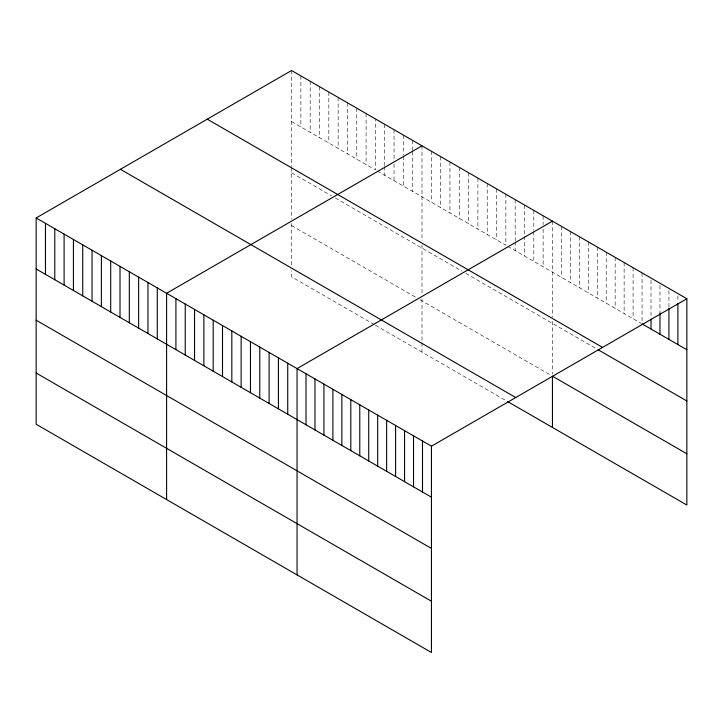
<?xml version="1.0" encoding="UTF-8"?>
<svg xmlns="http://www.w3.org/2000/svg" width="723" height="723" viewBox="0 0 723 723"><rect width="100%" height="100%" fill="white"/><g stroke="black" fill="none" stroke-linecap="round" stroke-linejoin="round"><path stroke-width="0.54" stroke-dasharray="3.62 2.71" d="M291.55 121.509L375.409 169.923L375.409 118.933M377.27 170.999L505.856 245.242L505.856 194.243M507.718 246.317L641.156 323.353M291.55 172.761L331.613 195.888M335.345 198.039L462.06 271.206M465.793 273.357L596.348 348.739M291.55 225.558L415.472 297.108M420.135 299.801L550.583 375.11M374.478 324.681L291.55 276.81L291.55 270.655M375.409 325.223L505.856 400.542M677.894 295.788L677.894 301.328M668.929 290.61L668.929 307.239M659.972 285.44L659.972 313.149M651.007 280.262L651.007 316.846M642.051 272.878L642.051 322.765M633.086 267.7L633.086 318.698M624.13 262.53L624.13 313.52M615.165 257.352L615.165 308.35M606.208 252.182L606.208 303.181M597.252 247.013L597.252 298.003M588.287 241.834L588.287 292.833M579.331 236.665L579.331 287.655M570.366 231.487L570.366 282.485M561.41 226.317L561.41 277.316M552.444 221.148L552.444 317.234M552.444 321.337L552.444 374.08M543.127 215.761L543.127 224.636M543.127 229.064L543.127 266.76M533.809 210.384L533.809 230.339M533.809 231.45L533.809 261.383M524.491 205.007L524.491 234.939M524.491 236.041L524.491 255.996M515.174 199.629L515.174 240.642M515.174 241.753L515.174 250.619M496.538 188.866L496.538 239.864M487.221 183.488L487.221 234.478M477.903 178.111L477.903 229.101M468.585 172.725L468.585 223.723M459.268 167.347L459.268 218.346M449.95 161.97L449.95 212.96M440.632 156.593L440.632 207.582M431.315 151.206L431.315 202.205M421.997 145.829L421.997 240.895M421.997 244.998L421.997 294.541M421.997 298.762L421.997 340.849M421.997 342.901L421.997 352.119M412.679 140.452L412.679 150.429M412.679 151.532L412.679 191.441M403.362 135.074L403.362 155.02M403.362 156.132L403.362 186.064M394.044 129.688L394.044 159.62M394.044 164.058L394.044 180.687M384.726 124.311L384.726 165.332M384.726 166.435L384.726 175.309M366.091 113.556L366.091 164.546M356.773 108.17L356.773 159.168M347.456 102.793L347.456 153.791M338.138 97.415L338.138 148.405M328.82 92.038L328.82 143.027M319.503 86.652L319.503 137.65M310.185 81.274L310.185 132.273M300.867 75.897L300.867 126.887M291.55 70.511L291.55 166.606M291.55 167.637L291.55 219.223M291.55 223.443L291.55 265.531"/><path stroke-width="1.08" d="M36.15 217.966L431.45 446.19L431.45 652.489L36.15 424.256L36.15 217.966L291.55 70.511L686.85 298.744L686.85 505.034L507.718 401.617M421.997 145.829L166.597 293.285L166.597 499.575M552.444 221.148L297.054 368.594L297.054 574.884M431.45 446.19L686.85 298.744M642.051 323.868L686.85 349.733M207.266 119.178L602.566 347.401M598.147 349.769L686.85 400.985M686.85 453.782L552.444 376.186L552.444 427.438M120.434 169.309L515.734 397.533M36.15 268.965L431.45 497.189M36.15 320.208L431.45 548.432M36.15 373.014L431.45 601.238M677.894 303.543L677.894 344.564M668.929 308.35L668.929 339.385M659.972 313.149L659.972 334.216M651.007 319.069L651.007 329.046M422.494 441.021L422.494 492.011M413.529 435.842L413.529 486.841M404.573 430.673L404.573 481.672M395.608 425.504L395.608 476.493M386.651 420.325L386.651 471.324M377.695 415.156L377.695 466.145M368.73 409.977L368.73 460.976M359.774 404.808L359.774 455.806M350.809 399.638L350.809 450.628M341.852 394.46L341.852 445.458M332.887 389.29L332.887 440.28M323.931 384.112L323.931 435.11M314.966 378.942L314.966 429.941M306.01 373.773L306.01 424.763M287.736 363.217L287.736 414.216M278.418 357.84L278.418 408.829M269.101 352.453L269.101 403.452M259.774 347.076L259.774 398.075M250.456 341.699L250.456 392.688M241.139 336.322L241.139 387.311M231.821 330.935L231.821 381.934M222.503 325.558L222.503 376.556M213.186 320.181L213.186 371.17M203.868 314.803L203.868 365.793M194.55 309.417L194.55 360.416M185.233 304.04L185.233 355.038M175.915 298.662L175.915 349.652M157.28 287.899L157.28 338.897M147.962 282.521L147.962 333.52M138.644 277.144L138.644 328.134M129.327 271.767L129.327 322.756M120.009 266.38L120.009 317.379M110.691 261.003L110.691 312.002M101.374 255.626L101.374 306.615M92.056 250.248L92.056 301.238M82.738 244.862L82.738 295.861M73.421 239.485L73.421 290.483M64.103 234.107L64.103 285.097M54.785 228.73L54.785 279.72M45.468 223.344L45.468 274.342"/></g></svg>
